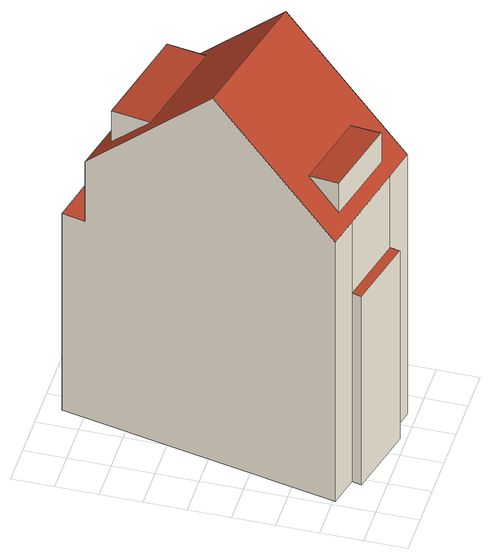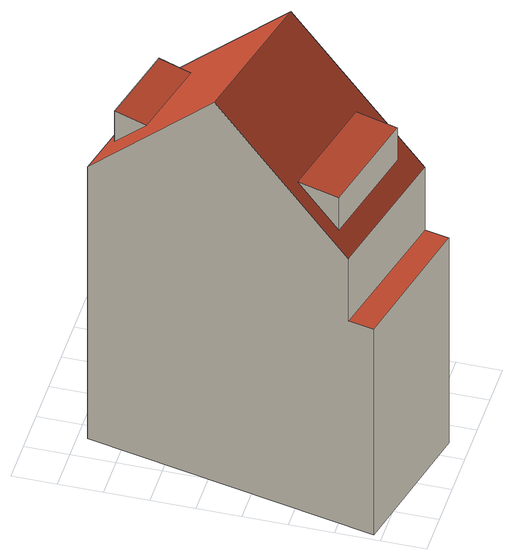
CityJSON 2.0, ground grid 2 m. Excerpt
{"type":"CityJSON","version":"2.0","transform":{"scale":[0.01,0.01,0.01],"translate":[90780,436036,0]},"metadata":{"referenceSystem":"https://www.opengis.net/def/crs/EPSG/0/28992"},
"CityObjects":{
"building1":{"type":"Building","attributes":{"measuredHeight":20.7,"yearOfConstruction":1929,"name":"Studentencomplex Rochussenstraat 333","LAAGSTE_BOUWLAAG":"0","AANTAL_BOUWLAGEN":"5","AANTAL_ADRESSEN":"13","WIJK":"Delfshaven","PANDSOORT":"Tussenpand","BUURT":"Nieuwe Westen","HOOGSTE_BOUWLAAG":"4"},"address":[{"CountryName":"Nederland","LocalityName":"Rotterdam","ThoroughfareNumber":"333-333","ThoroughfareName":"Rochussenstraat","PostalCode":"3023DH"}],"children":["building1-1","building1-2"],"geometry":[{"type":"Solid","lod":"2","boundaries":[[[[0,1,2]],[[3,4,5]],[[1,5,4,2]],[[0,3,5,1]],[[6,7,8]],[[9,10,11]],[[11,7,6,9]],[[9,6,8,10]],[[12,13,14,15,16,17,18]],[[19,18,17,20]],[[21,22,23,24]],[[20,25,26,27,28,29,19]],[[25,16,15,26]],[[13,12,30,31,32]],[[33,34,29,28,35]],[[35,32,31,33]],[[30,23,22,31]],[[33,21,24,34]],[[28,27,14,13,32,35],[3,0,2,4]],[[33,31,22,21]],[[20,17,16,25]],[[26,15,14,27],[7,11,10,8]],[[29,34,24,23,30,12,18,19]]]],"semantics":{"surfaces":[{"type":"WallSurface"},{"type":"RoofSurface"},{"type":"GroundSurface"}],"values":[[0,0,0,1,0,0,0,1,0,0,0,0,0,0,0,0,0,0,1,1,1,1,2]]}}]},
"building1-1":{"type":"BuildingInstallation","parents":["building1"],"geometry":[{"type":"MultiSurface","lod":"2","boundaries":[[[0,3,5,1]],[[0,1,2]],[[3,4,5]],[[1,5,4,2]]],"semantics":{"surfaces":[{"type":"RoofSurface"},{"type":"WallSurface"}],"values":[0,1,1,1]}}]},
"building1-2":{"type":"BuildingInstallation","parents":["building1"],"geometry":[{"type":"MultiSurface","lod":"2","boundaries":[[[9,6,8,10]],[[6,7,8]],[[9,10,11]],[[11,7,6,9]]],"semantics":{"surfaces":[{"type":"RoofSurface"},{"type":"WallSurface"}],"values":[0,1,1,1]}}]}
},
"vertices":[
[582,273,1681],[547,125,1699],[547,125,1533],[204,361,1681],[169,214,1534],[169,214,1700],[362,1299,1717],[362,1299,1541],[318,1110,1727],[864,1182,1717],[820,993,1727],[864,1182,1541],[28,193,0],[28,193,1482],[155,781,2070],[289,1398,1463],[289,1398,1122],[313,1509,1122],[313,1509,0],[969,1363,0],[969,1363,1122],[510,31,1077],[165,111,1077],[165,111,0],[510,31,0],[943,1246,1122],[943,1246,1462],[809,629,2070],[681,43,1483],[681,43,0],[177,159,0],[177,159,1077],[177,159,1482],[521,80,1077],[521,80,0],[521,80,1483]
]}
